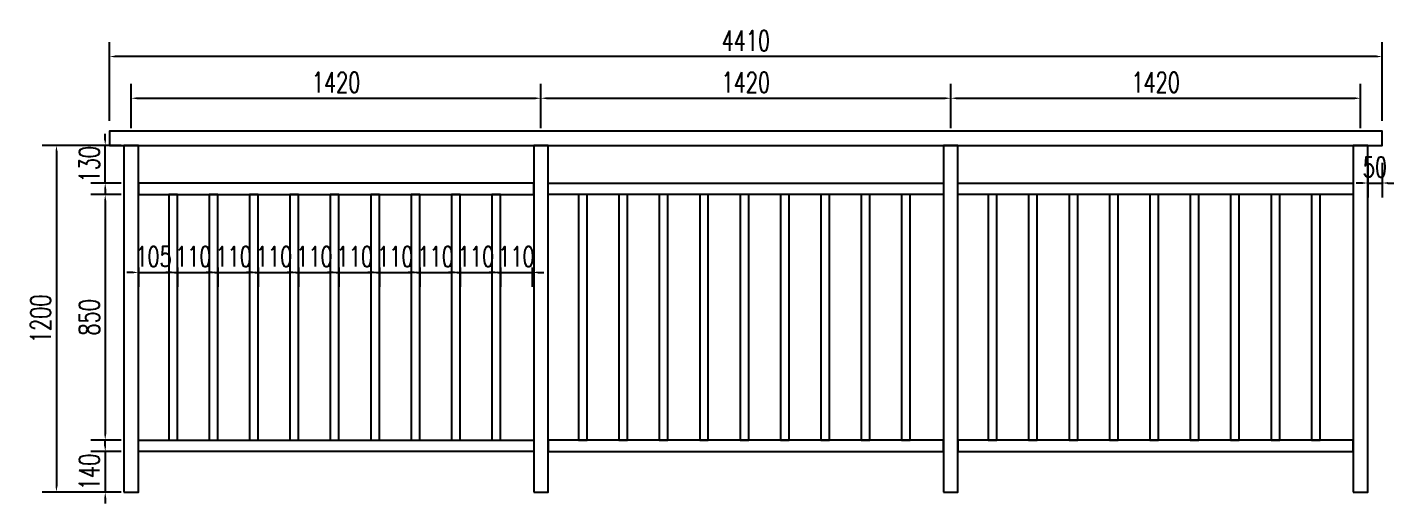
# Model space of a CAD drawing. Header units: millimetres. Extents: x -2430464 to 225692, y -180 to 1805330.
# Drawn here: x -994551 to -989816, y 857128 to 858777 of the extents above; entities that cross this region are included whole.
import ezdxf

# ---------------------------------------------------------------- set-up
doc = ezdxf.new("R2010")
doc.units = ezdxf.units.MM
doc.header["$LTSCALE"] = 1000
doc.layers.get('0').update_dxf_attribs({"linetype": 'CONTINUOUS'})
doc.layers.get('DEFPOINTS').update_dxf_attribs({"linetype": 'CONTINUOUS'})
doc.layers.add('W-PLASTIC_RAILINGS塑木栏杆', color=6, linetype='CONTINUOUS')
doc.layers.add('W-WOOD_FLOOR木地板', color=30, linetype='CONTINUOUS')
doc.styles.add('STANDARD_T3', font='simplex.shx', dxfattribs={"width": 0.7, "bigfont": 'gbcbig.shx'})
doc.dimstyles.new('W&&20', dxfattribs={"dimtxt": 70, "dimasz": 20, "dimexe": 50, "dimexo": 60, "dimgap": 20, "dimtad": 1, "dimdec": 0, "dimzin": 0, "dimdsep": 46, "dimtxsty": 'STANDARD_T3', "dimcen": 0.09, "dimclrd": 1, "dimclre": 1, "dimclrt": 7, "dimazin": 2, "dimtfac": 1, "dimtdec": 0, "dimtix": 1, "dimtmove": 2, "dimatfit": 3, "dimfxl": 0, "dimtolj": 1, "dimtzin": 0, "dimarcsym": 0})

# ---------------------------------------------------------------- blocks, each defined once
blk = doc.blocks.new('*D1973')
at = {"layer": 'DEFPOINTS', "color": 0, "transparency": 16777216}
for p in [(-994265.9, 858367.8), (-994449.9, 857167.8), (-994215.9, 857167.8)]:
    blk.add_point(p, dxfattribs=at)
at = {"layer": 'W-WOOD_FLOOR木地板', "color": 1, "lineweight": -2, "transparency": 16777216}
for p, q in [((-994325.9, 858367.8), (-994499.9, 858367.8)), ((-994449.9, 858347.8), (-994449.9, 857187.8)), ((-994275.9, 857167.8), (-994499.9, 857167.8))]:
    blk.add_line(p, q, dxfattribs=at)
at = {"layer": 'W-WOOD_FLOOR木地板', "color": 1, "transparency": 16777216}
for points in [[(-994453.2, 858347.8), (-994446.6, 858347.8), (-994449.9, 858367.8)], [(-994453.2, 857187.8), (-994446.6, 857187.8), (-994449.9, 857167.8)]]:
    blk.add_solid(points, dxfattribs=at)
at = {"layer": 'W-WOOD_FLOOR木地板', "color": 7, "transparency": 16777216, "insert": (-994504.9, 857767.8), "char_height": 70, "attachment_point": 5, "rotation": 90, "style": 'STANDARD_T3'}
blk.add_mtext('\\A1;1200', dxfattribs=at)
blk = doc.blocks.new('*D1962')
at = {"layer": 'DEFPOINTS', "color": 0, "transparency": 16777216}
for p in [(-994165.9, 858197.8), (-994280.9, 857347.8), (-994165.9, 857347.8)]:
    blk.add_point(p, dxfattribs=at)
at = {"layer": 'W-WOOD_FLOOR木地板', "color": 1, "lineweight": -2, "transparency": 16777216}
for p, q in [((-994225.9, 858197.8), (-994330.9, 858197.8)), ((-994280.9, 858177.8), (-994280.9, 857367.8)), ((-994225.9, 857347.8), (-994330.9, 857347.8))]:
    blk.add_line(p, q, dxfattribs=at)
at = {"layer": 'W-WOOD_FLOOR木地板', "color": 1, "transparency": 16777216}
for points in [[(-994284.2, 858177.8), (-994277.6, 858177.8), (-994280.9, 858197.8)], [(-994284.2, 857367.8), (-994277.6, 857367.8), (-994280.9, 857347.8)]]:
    blk.add_solid(points, dxfattribs=at)
at = {"layer": 'W-WOOD_FLOOR木地板', "color": 7, "transparency": 16777216, "insert": (-994335.9, 857772.8), "char_height": 70, "attachment_point": 5, "rotation": 90, "style": 'STANDARD_T3'}
blk.add_mtext('\\A1;850', dxfattribs=at)
blk = doc.blocks.new('*D1963')
at = {"layer": 'DEFPOINTS', "color": 0, "transparency": 16777216}
for p in [(-994280.9, 858367.8), (-994165.9, 858367.8), (-994165.9, 858237.8)]:
    blk.add_point(p, dxfattribs=at)
at = {"layer": 'W-WOOD_FLOOR木地板', "color": 1, "lineweight": -2, "transparency": 16777216}
for p, q in [((-994280.9, 858387.8), (-994280.9, 858407.8)), ((-994225.9, 858367.8), (-994330.9, 858367.8)), ((-994280.9, 858237.8), (-994280.9, 858367.8)), ((-994225.9, 858237.8), (-994330.9, 858237.8)), ((-994280.9, 858217.8), (-994280.9, 858197.8))]:
    blk.add_line(p, q, dxfattribs=at)
at = {"layer": 'W-WOOD_FLOOR木地板', "color": 1, "transparency": 16777216}
for points in [[(-994284.2, 858387.8), (-994277.6, 858387.8), (-994280.9, 858367.8)], [(-994284.2, 858217.8), (-994277.6, 858217.8), (-994280.9, 858237.8)]]:
    blk.add_solid(points, dxfattribs=at)
at = {"layer": 'W-WOOD_FLOOR木地板', "color": 7, "transparency": 16777216, "insert": (-994335.9, 858302.8), "char_height": 70, "attachment_point": 5, "rotation": 90, "style": 'STANDARD_T3'}
blk.add_mtext('\\A1;130', dxfattribs=at)
blk = doc.blocks.new('*D1974')
at = {"layer": 'DEFPOINTS', "color": 0, "transparency": 16777216}
for p in [(-994165.9, 857307.8), (-994280.8, 857167.8), (-994165.9, 857167.8)]:
    blk.add_point(p, dxfattribs=at)
at = {"layer": 'W-WOOD_FLOOR木地板', "color": 1, "lineweight": -2, "transparency": 16777216}
for p, q in [((-994225.9, 857307.8), (-994330.8, 857307.8)), ((-994280.8, 857327.8), (-994280.8, 857347.8)), ((-994280.8, 857307.8), (-994280.8, 857167.8)), ((-994225.9, 857167.8), (-994330.8, 857167.8)), ((-994280.8, 857147.8), (-994280.8, 857127.8))]:
    blk.add_line(p, q, dxfattribs=at)
at = {"layer": 'W-WOOD_FLOOR木地板', "color": 1, "transparency": 16777216}
for points in [[(-994284.2, 857327.8), (-994277.5, 857327.8), (-994280.8, 857307.8)], [(-994284.2, 857147.8), (-994277.5, 857147.8), (-994280.8, 857167.8)]]:
    blk.add_solid(points, dxfattribs=at)
at = {"layer": 'W-WOOD_FLOOR木地板', "color": 7, "transparency": 16777216, "insert": (-994335.8, 857237.8), "char_height": 70, "attachment_point": 5, "rotation": 90, "style": 'STANDARD_T3'}
blk.add_mtext('\\A1;140', dxfattribs=at)
blk = doc.blocks.new('*D1975')
at = {"layer": 'DEFPOINTS', "color": 0, "transparency": 16777216}
for p in [(-992770.9, 858531.3), (-994190.9, 858367.8), (-992770.9, 858367.8)]:
    blk.add_point(p, dxfattribs=at)
at = {"layer": 'W-WOOD_FLOOR木地板', "color": 1, "lineweight": -2, "transparency": 16777216}
for p, q in [((-994190.9, 858427.8), (-994190.9, 858581.3)), ((-992770.9, 858427.8), (-992770.9, 858581.3)), ((-994170.9, 858531.3), (-992790.9, 858531.3))]:
    blk.add_line(p, q, dxfattribs=at)
at = {"layer": 'W-WOOD_FLOOR木地板', "color": 1, "transparency": 16777216}
for points in [[(-994170.9, 858534.6), (-994170.9, 858527.9), (-994190.9, 858531.3)], [(-992790.9, 858534.6), (-992790.9, 858527.9), (-992770.9, 858531.3)]]:
    blk.add_solid(points, dxfattribs=at)
at = {"layer": 'W-WOOD_FLOOR木地板', "color": 7, "transparency": 16777216, "insert": (-993480.9, 858586.3), "char_height": 70, "attachment_point": 5, "style": 'STANDARD_T3'}
blk.add_mtext('\\A1;1420', dxfattribs=at)
blk = doc.blocks.new('*D1976')
at = {"layer": 'DEFPOINTS', "color": 0, "transparency": 16777216}
for p in [(-991350.9, 858531.3), (-992770.9, 858367.8), (-991350.9, 858367.8)]:
    blk.add_point(p, dxfattribs=at)
at = {"layer": 'W-WOOD_FLOOR木地板', "color": 1, "lineweight": -2, "transparency": 16777216}
for p, q in [((-992770.9, 858427.8), (-992770.9, 858581.3)), ((-991350.9, 858427.8), (-991350.9, 858581.3)), ((-992750.9, 858531.3), (-991370.9, 858531.3))]:
    blk.add_line(p, q, dxfattribs=at)
at = {"layer": 'W-WOOD_FLOOR木地板', "color": 1, "transparency": 16777216}
for points in [[(-992750.9, 858534.6), (-992750.9, 858527.9), (-992770.9, 858531.3)], [(-991370.9, 858534.6), (-991370.9, 858527.9), (-991350.9, 858531.3)]]:
    blk.add_solid(points, dxfattribs=at)
at = {"layer": 'W-WOOD_FLOOR木地板', "color": 7, "transparency": 16777216, "insert": (-992060.9, 858586.3), "char_height": 70, "attachment_point": 5, "style": 'STANDARD_T3'}
blk.add_mtext('\\A1;1420', dxfattribs=at)
blk = doc.blocks.new('*D1977')
at = {"layer": 'DEFPOINTS', "color": 0, "transparency": 16777216}
for p in [(-989930.9, 858531.3), (-991350.9, 858367.8), (-989930.9, 858367.8)]:
    blk.add_point(p, dxfattribs=at)
at = {"layer": 'W-WOOD_FLOOR木地板', "color": 1, "lineweight": -2, "transparency": 16777216}
for p, q in [((-991350.9, 858427.8), (-991350.9, 858581.3)), ((-989930.9, 858427.8), (-989930.9, 858581.3)), ((-991330.9, 858531.3), (-989950.9, 858531.3))]:
    blk.add_line(p, q, dxfattribs=at)
at = {"layer": 'W-WOOD_FLOOR木地板', "color": 1, "transparency": 16777216}
for points in [[(-991330.9, 858534.6), (-991330.9, 858527.9), (-991350.9, 858531.3)], [(-989950.9, 858534.6), (-989950.9, 858527.9), (-989930.9, 858531.3)]]:
    blk.add_solid(points, dxfattribs=at)
at = {"layer": 'W-WOOD_FLOOR木地板', "color": 7, "transparency": 16777216, "insert": (-990640.9, 858586.3), "char_height": 70, "attachment_point": 5, "style": 'STANDARD_T3'}
blk.add_mtext('\\A1;1420', dxfattribs=at)
blk = doc.blocks.new('*D1978')
at = {"layer": 'DEFPOINTS', "color": 0, "transparency": 16777216}
for p in [(-994265.9, 858675.8), (-994265.9, 858392.8), (-989855.9, 858392.8)]:
    blk.add_point(p, dxfattribs=at)
at = {"layer": 'W-WOOD_FLOOR木地板', "color": 1, "lineweight": -2, "transparency": 16777216}
for p, q in [((-994265.9, 858452.8), (-994265.9, 858725.8)), ((-989855.9, 858452.8), (-989855.9, 858725.8)), ((-989875.9, 858675.8), (-994245.9, 858675.8))]:
    blk.add_line(p, q, dxfattribs=at)
at = {"layer": 'W-WOOD_FLOOR木地板', "color": 1, "transparency": 16777216}
for points in [[(-994245.9, 858679.1), (-994245.9, 858672.4), (-994265.9, 858675.8)], [(-989875.9, 858679.1), (-989875.9, 858672.4), (-989855.9, 858675.8)]]:
    blk.add_solid(points, dxfattribs=at)
at = {"layer": 'W-WOOD_FLOOR木地板', "color": 7, "transparency": 16777216, "insert": (-992060.9, 858730.8), "char_height": 70, "attachment_point": 5, "style": 'STANDARD_T3'}
blk.add_mtext('\\A1;4410', dxfattribs=at)
blk = doc.blocks.new('*D1979')
at = {"layer": 'DEFPOINTS', "color": 0, "transparency": 16777216}
for p in [(-994165.9, 858005.3), (-994060.9, 858005.3), (-994060.9, 857928.3)]:
    blk.add_point(p, dxfattribs=at)
at = {"layer": 'W-WOOD_FLOOR木地板', "color": 1, "lineweight": -2, "transparency": 16777216}
for p, q in [((-994185.9, 857928.3), (-994205.9, 857928.3)), ((-994165.9, 857945.3), (-994165.9, 857878.3)), ((-994165.9, 857928.3), (-994060.9, 857928.3)), ((-994060.9, 857945.3), (-994060.9, 857878.3)), ((-994040.9, 857928.3), (-994020.9, 857928.3))]:
    blk.add_line(p, q, dxfattribs=at)
at = {"layer": 'W-WOOD_FLOOR木地板', "color": 1, "transparency": 16777216}
for points in [[(-994185.9, 857931.6), (-994185.9, 857924.9), (-994165.9, 857928.3)], [(-994040.9, 857931.6), (-994040.9, 857924.9), (-994060.9, 857928.3)]]:
    blk.add_solid(points, dxfattribs=at)
at = {"layer": 'W-WOOD_FLOOR木地板', "color": 7, "transparency": 16777216, "insert": (-994113.4, 857983.3), "char_height": 70, "attachment_point": 5, "style": 'STANDARD_T3'}
blk.add_mtext('\\A1;105', dxfattribs=at)
blk = doc.blocks.new('*D1964')
at = {"layer": 'DEFPOINTS', "color": 0, "transparency": 16777216}
for p in [(-994030.9, 858005.3), (-993920.9, 858005.3), (-993920.9, 857928.3)]:
    blk.add_point(p, dxfattribs=at)
at = {"layer": 'W-WOOD_FLOOR木地板', "color": 1, "lineweight": -2, "transparency": 16777216}
for p, q in [((-994050.9, 857928.3), (-994070.9, 857928.3)), ((-994030.9, 857945.3), (-994030.9, 857878.3)), ((-994030.9, 857928.3), (-993920.9, 857928.3)), ((-993920.9, 857945.3), (-993920.9, 857878.3)), ((-993900.9, 857928.3), (-993880.9, 857928.3))]:
    blk.add_line(p, q, dxfattribs=at)
at = {"layer": 'W-WOOD_FLOOR木地板', "color": 1, "transparency": 16777216}
for points in [[(-994050.9, 857931.6), (-994050.9, 857924.9), (-994030.9, 857928.3)], [(-993900.9, 857931.6), (-993900.9, 857924.9), (-993920.9, 857928.3)]]:
    blk.add_solid(points, dxfattribs=at)
at = {"layer": 'W-WOOD_FLOOR木地板', "color": 7, "transparency": 16777216, "insert": (-993975.9, 857983.3), "char_height": 70, "attachment_point": 5, "style": 'STANDARD_T3'}
blk.add_mtext('\\A1;110', dxfattribs=at)
blk = doc.blocks.new('*D1965')
at = {"layer": 'DEFPOINTS', "color": 0, "transparency": 16777216}
for p in [(-993890.9, 858005.3), (-993780.9, 858005.3), (-993780.9, 857928.3)]:
    blk.add_point(p, dxfattribs=at)
at = {"layer": 'W-WOOD_FLOOR木地板', "color": 1, "lineweight": -2, "transparency": 16777216}
for p, q in [((-993910.9, 857928.3), (-993930.9, 857928.3)), ((-993890.9, 857945.3), (-993890.9, 857878.3)), ((-993890.9, 857928.3), (-993780.9, 857928.3)), ((-993780.9, 857945.3), (-993780.9, 857878.3)), ((-993760.9, 857928.3), (-993740.9, 857928.3))]:
    blk.add_line(p, q, dxfattribs=at)
at = {"layer": 'W-WOOD_FLOOR木地板', "color": 1, "transparency": 16777216}
for points in [[(-993910.9, 857931.6), (-993910.9, 857924.9), (-993890.9, 857928.3)], [(-993760.9, 857931.6), (-993760.9, 857924.9), (-993780.9, 857928.3)]]:
    blk.add_solid(points, dxfattribs=at)
at = {"layer": 'W-WOOD_FLOOR木地板', "color": 7, "transparency": 16777216, "insert": (-993835.9, 857983.3), "char_height": 70, "attachment_point": 5, "style": 'STANDARD_T3'}
blk.add_mtext('\\A1;110', dxfattribs=at)
blk = doc.blocks.new('*D1966')
at = {"layer": 'DEFPOINTS', "color": 0, "transparency": 16777216}
for p in [(-993750.9, 858005.3), (-993640.9, 858005.3), (-993640.9, 857928.3)]:
    blk.add_point(p, dxfattribs=at)
at = {"layer": 'W-WOOD_FLOOR木地板', "color": 1, "lineweight": -2, "transparency": 16777216}
for p, q in [((-993770.9, 857928.3), (-993790.9, 857928.3)), ((-993750.9, 857945.3), (-993750.9, 857878.3)), ((-993750.9, 857928.3), (-993640.9, 857928.3)), ((-993640.9, 857945.3), (-993640.9, 857878.3)), ((-993620.9, 857928.3), (-993600.9, 857928.3))]:
    blk.add_line(p, q, dxfattribs=at)
at = {"layer": 'W-WOOD_FLOOR木地板', "color": 1, "transparency": 16777216}
for points in [[(-993770.9, 857931.6), (-993770.9, 857924.9), (-993750.9, 857928.3)], [(-993620.9, 857931.6), (-993620.9, 857924.9), (-993640.9, 857928.3)]]:
    blk.add_solid(points, dxfattribs=at)
at = {"layer": 'W-WOOD_FLOOR木地板', "color": 7, "transparency": 16777216, "insert": (-993695.9, 857983.3), "char_height": 70, "attachment_point": 5, "style": 'STANDARD_T3'}
blk.add_mtext('\\A1;110', dxfattribs=at)
blk = doc.blocks.new('*D1967')
at = {"layer": 'DEFPOINTS', "color": 0, "transparency": 16777216}
for p in [(-993610.9, 858005.3), (-993500.9, 858005.3), (-993500.9, 857928.3)]:
    blk.add_point(p, dxfattribs=at)
at = {"layer": 'W-WOOD_FLOOR木地板', "color": 1, "lineweight": -2, "transparency": 16777216}
for p, q in [((-993630.9, 857928.3), (-993650.9, 857928.3)), ((-993610.9, 857945.3), (-993610.9, 857878.3)), ((-993610.9, 857928.3), (-993500.9, 857928.3)), ((-993500.9, 857945.3), (-993500.9, 857878.3)), ((-993480.9, 857928.3), (-993460.9, 857928.3))]:
    blk.add_line(p, q, dxfattribs=at)
at = {"layer": 'W-WOOD_FLOOR木地板', "color": 1, "transparency": 16777216}
for points in [[(-993630.9, 857931.6), (-993630.9, 857924.9), (-993610.9, 857928.3)], [(-993480.9, 857931.6), (-993480.9, 857924.9), (-993500.9, 857928.3)]]:
    blk.add_solid(points, dxfattribs=at)
at = {"layer": 'W-WOOD_FLOOR木地板', "color": 7, "transparency": 16777216, "insert": (-993555.9, 857983.3), "char_height": 70, "attachment_point": 5, "style": 'STANDARD_T3'}
blk.add_mtext('\\A1;110', dxfattribs=at)
blk = doc.blocks.new('*D1968')
at = {"layer": 'DEFPOINTS', "color": 0, "transparency": 16777216}
for p in [(-993470.9, 858005.3), (-993360.9, 858005.3), (-993360.9, 857928.3)]:
    blk.add_point(p, dxfattribs=at)
at = {"layer": 'W-WOOD_FLOOR木地板', "color": 1, "lineweight": -2, "transparency": 16777216}
for p, q in [((-993490.9, 857928.3), (-993510.9, 857928.3)), ((-993470.9, 857945.3), (-993470.9, 857878.3)), ((-993470.9, 857928.3), (-993360.9, 857928.3)), ((-993360.9, 857945.3), (-993360.9, 857878.3)), ((-993340.9, 857928.3), (-993320.9, 857928.3))]:
    blk.add_line(p, q, dxfattribs=at)
at = {"layer": 'W-WOOD_FLOOR木地板', "color": 1, "transparency": 16777216}
for points in [[(-993490.9, 857931.6), (-993490.9, 857924.9), (-993470.9, 857928.3)], [(-993340.9, 857931.6), (-993340.9, 857924.9), (-993360.9, 857928.3)]]:
    blk.add_solid(points, dxfattribs=at)
at = {"layer": 'W-WOOD_FLOOR木地板', "color": 7, "transparency": 16777216, "insert": (-993415.9, 857983.3), "char_height": 70, "attachment_point": 5, "style": 'STANDARD_T3'}
blk.add_mtext('\\A1;110', dxfattribs=at)
blk = doc.blocks.new('*D1969')
at = {"layer": 'DEFPOINTS', "color": 0, "transparency": 16777216}
for p in [(-993330.9, 858005.3), (-993220.9, 858005.3), (-993220.9, 857928.3)]:
    blk.add_point(p, dxfattribs=at)
at = {"layer": 'W-WOOD_FLOOR木地板', "color": 1, "lineweight": -2, "transparency": 16777216}
for p, q in [((-993350.9, 857928.3), (-993370.9, 857928.3)), ((-993330.9, 857945.3), (-993330.9, 857878.3)), ((-993330.9, 857928.3), (-993220.9, 857928.3)), ((-993220.9, 857945.3), (-993220.9, 857878.3)), ((-993200.9, 857928.3), (-993180.9, 857928.3))]:
    blk.add_line(p, q, dxfattribs=at)
at = {"layer": 'W-WOOD_FLOOR木地板', "color": 1, "transparency": 16777216}
for points in [[(-993350.9, 857931.6), (-993350.9, 857924.9), (-993330.9, 857928.3)], [(-993200.9, 857931.6), (-993200.9, 857924.9), (-993220.9, 857928.3)]]:
    blk.add_solid(points, dxfattribs=at)
at = {"layer": 'W-WOOD_FLOOR木地板', "color": 7, "transparency": 16777216, "insert": (-993275.9, 857983.3), "char_height": 70, "attachment_point": 5, "style": 'STANDARD_T3'}
blk.add_mtext('\\A1;110', dxfattribs=at)
blk = doc.blocks.new('*D1970')
at = {"layer": 'DEFPOINTS', "color": 0, "transparency": 16777216}
for p in [(-993190.9, 858005.3), (-993080.9, 858005.3), (-993080.9, 857928.3)]:
    blk.add_point(p, dxfattribs=at)
at = {"layer": 'W-WOOD_FLOOR木地板', "color": 1, "lineweight": -2, "transparency": 16777216}
for p, q in [((-993210.9, 857928.3), (-993230.9, 857928.3)), ((-993190.9, 857945.3), (-993190.9, 857878.3)), ((-993190.9, 857928.3), (-993080.9, 857928.3)), ((-993080.9, 857945.3), (-993080.9, 857878.3)), ((-993060.9, 857928.3), (-993040.9, 857928.3))]:
    blk.add_line(p, q, dxfattribs=at)
at = {"layer": 'W-WOOD_FLOOR木地板', "color": 1, "transparency": 16777216}
for points in [[(-993210.9, 857931.6), (-993210.9, 857924.9), (-993190.9, 857928.3)], [(-993060.9, 857931.6), (-993060.9, 857924.9), (-993080.9, 857928.3)]]:
    blk.add_solid(points, dxfattribs=at)
at = {"layer": 'W-WOOD_FLOOR木地板', "color": 7, "transparency": 16777216, "insert": (-993135.9, 857983.3), "char_height": 70, "attachment_point": 5, "style": 'STANDARD_T3'}
blk.add_mtext('\\A1;110', dxfattribs=at)
blk = doc.blocks.new('*D1971')
at = {"layer": 'DEFPOINTS', "color": 0, "transparency": 16777216}
for p in [(-993050.9, 858005.3), (-992940.9, 858005.3), (-992940.9, 857928.3)]:
    blk.add_point(p, dxfattribs=at)
at = {"layer": 'W-WOOD_FLOOR木地板', "color": 1, "lineweight": -2, "transparency": 16777216}
for p, q in [((-993070.9, 857928.3), (-993090.9, 857928.3)), ((-993050.9, 857945.3), (-993050.9, 857878.3)), ((-993050.9, 857928.3), (-992940.9, 857928.3)), ((-992940.9, 857945.3), (-992940.9, 857878.3)), ((-992920.9, 857928.3), (-992900.9, 857928.3))]:
    blk.add_line(p, q, dxfattribs=at)
at = {"layer": 'W-WOOD_FLOOR木地板', "color": 1, "transparency": 16777216}
for points in [[(-993070.9, 857931.6), (-993070.9, 857924.9), (-993050.9, 857928.3)], [(-992920.9, 857931.6), (-992920.9, 857924.9), (-992940.9, 857928.3)]]:
    blk.add_solid(points, dxfattribs=at)
at = {"layer": 'W-WOOD_FLOOR木地板', "color": 7, "transparency": 16777216, "insert": (-992995.9, 857983.3), "char_height": 70, "attachment_point": 5, "style": 'STANDARD_T3'}
blk.add_mtext('\\A1;110', dxfattribs=at)
blk = doc.blocks.new('*D1972')
at = {"layer": 'DEFPOINTS', "color": 0, "transparency": 16777216}
for p in [(-992910.9, 858005.3), (-992800.9, 858005.3), (-992800.9, 857928.3)]:
    blk.add_point(p, dxfattribs=at)
at = {"layer": 'W-WOOD_FLOOR木地板', "color": 1, "lineweight": -2, "transparency": 16777216}
for p, q in [((-992930.9, 857928.3), (-992950.9, 857928.3)), ((-992910.9, 857945.3), (-992910.9, 857878.3)), ((-992910.9, 857928.3), (-992800.9, 857928.3)), ((-992800.9, 857945.3), (-992800.9, 857878.3)), ((-992780.9, 857928.3), (-992760.9, 857928.3))]:
    blk.add_line(p, q, dxfattribs=at)
at = {"layer": 'W-WOOD_FLOOR木地板', "color": 1, "transparency": 16777216}
for points in [[(-992930.9, 857931.6), (-992930.9, 857924.9), (-992910.9, 857928.3)], [(-992780.9, 857931.6), (-992780.9, 857924.9), (-992800.9, 857928.3)]]:
    blk.add_solid(points, dxfattribs=at)
at = {"layer": 'W-WOOD_FLOOR木地板', "color": 7, "transparency": 16777216, "insert": (-992855.9, 857983.3), "char_height": 70, "attachment_point": 5, "style": 'STANDARD_T3'}
blk.add_mtext('\\A1;110', dxfattribs=at)
blk = doc.blocks.new('*U1956')
at = {"layer": 'W-PLASTIC_RAILINGS塑木栏杆'}
blk.add_lwpolyline([(-15, -425), (15, -425), (15, 425), (-15, 425)], close=True, dxfattribs=at)
blk = doc.blocks.new('*U1957')
at = {"color": 0, "linetype": 'ByBlock', "lineweight": -2, "transparency": 16777216}
for p in [(0, 0), (140, 0), (280, 0), (420, 0), (560, 0), (700, 0), (840, 0), (980, 0), (1120, 0)]:
    blk.add_blockref('*U1956', p, dxfattribs=at)
blk = doc.blocks.new('*U1958')
at = {"layer": 'W-PLASTIC_RAILINGS塑木栏杆'}
blk.add_lwpolyline([(-15, -425), (15, -425), (15, 425), (-15, 425)], close=True, dxfattribs=at)
blk = doc.blocks.new('*U1959')
at = {"color": 0, "linetype": 'ByBlock', "lineweight": -2, "transparency": 16777216}
for p in [(0, 0), (140, 0), (280, 0), (420, 0), (560, 0), (700, 0), (840, 0), (980, 0), (1120, 0)]:
    blk.add_blockref('*U1958', p, dxfattribs=at)
blk = doc.blocks.new('*U1960')
at = {"layer": 'W-PLASTIC_RAILINGS塑木栏杆'}
blk.add_lwpolyline([(-15, -425), (15, -425), (15, 425), (-15, 425)], close=True, dxfattribs=at)
blk = doc.blocks.new('*U1961')
at = {"color": 0, "linetype": 'ByBlock', "lineweight": -2, "transparency": 16777216}
for p in [(0, 0), (140, 0), (280, 0), (420, 0), (560, 0), (700, 0), (840, 0), (980, 0), (1120, 0)]:
    blk.add_blockref('*U1960', p, dxfattribs=at)
blk = doc.blocks.new('*D2395')
at = {"color": 1, "lineweight": -2, "transparency": 16777216}
for p, q in [((-989905.9, 858307.8), (-989905.9, 858187.8)), ((-989855.9, 858307.8), (-989855.9, 858187.8)), ((-989925.9, 858237.8), (-989945.9, 858237.8)), ((-989905.9, 858237.8), (-989855.9, 858237.8)), ((-989835.9, 858237.8), (-989815.9, 858237.8))]:
    blk.add_line(p, q, dxfattribs=at)
at = {"color": 1, "transparency": 16777216}
for points in [[(-989925.9, 858241.1), (-989925.9, 858234.4), (-989905.9, 858237.8)], [(-989835.9, 858241.1), (-989835.9, 858234.4), (-989855.9, 858237.8)]]:
    blk.add_solid(points, dxfattribs=at)
at = {"layer": 'DEFPOINTS', "color": 0, "transparency": 16777216}
for p in [(-989905.9, 858367.8), (-989855.9, 858367.8), (-989855.9, 858237.8)]:
    blk.add_point(p, dxfattribs=at)
at = {"color": 7, "transparency": 16777216, "insert": (-989880.9, 858292.8), "char_height": 70, "attachment_point": 5, "style": 'STANDARD_T3'}
blk.add_mtext('\\A1;50', dxfattribs=at)

msp = doc.modelspace()

# ---------------------------------------------------------------- linework, layer by layer
at = {"layer": 'W-PLASTIC_RAILINGS塑木栏杆'}
for points in [[(-994265.9, 858367.78), (-989855.9, 858367.78), (-989855.9, 858417.78), (-994265.9, 858417.78)], [(-994215.9, 857167.78), (-994165.9, 857167.78), (-994165.9, 858367.78), (-994215.9, 858367.78)], [(-992795.9, 857167.78), (-992745.9, 857167.78), (-992745.9, 858367.78), (-992795.9, 858367.78)], [(-991375.9, 857167.78), (-991325.9, 857167.78), (-991325.9, 858367.78), (-991375.9, 858367.78)], [(-989955.9, 857167.78), (-989905.9, 857167.78), (-989905.9, 858367.78), (-989955.9, 858367.78)], [(-994165.9, 858197.78), (-992795.9, 858197.78), (-992795.9, 858237.78), (-994165.9, 858237.78)], [(-991375.9, 858197.78), (-992745.9, 858197.78), (-992745.9, 858237.78), (-991375.9, 858237.78)], [(-989955.9, 858197.78), (-991325.9, 858197.78), (-991325.9, 858237.78), (-989955.9, 858237.78)], [(-994165.9, 857347.78), (-992795.9, 857347.78), (-992795.9, 857307.78), (-994165.9, 857307.78)], [(-991375.9, 857347.78), (-992745.9, 857347.78), (-992745.9, 857307.78), (-991375.9, 857307.78)], [(-989955.9, 857347.78), (-991325.9, 857347.78), (-991325.9, 857307.78), (-989955.9, 857307.78)]]:
    msp.add_lwpolyline(points, close=True, dxfattribs=at)

# ---------------------------------------------------------------- block references
at = {"color": 1}
for name, p in [('*U1957', (-994045.9, 857772.78)), ('*U1959', (-992625.9, 857772.78)), ('*U1961', (-991205.9, 857772.78))]:
    msp.add_blockref(name, p, dxfattribs=at)

# ---------------------------------------------------------------- dimensions: what is measured, and where the dimension line sits
dim = msp.add_linear_dim(base=(-989855.9, 858237.78), p1=(-989905.9, 858367.78), p2=(-989855.9, 858367.78), dimstyle='W&&20')
dim.commit()
dim.dimension.update_dxf_attribs({"geometry": '*D2395', "text_midpoint": (-989880.9, 858292.78)})
at = {"layer": 'W-WOOD_FLOOR木地板'}
for base, p1, p2, picture, middle in [((-994265.9, 858675.78), (-989855.9, 858392.78), (-994265.9, 858392.78), '*D1978', (-992060.9, 858730.78)), ((-992770.9, 858531.28), (-994190.9, 858367.78), (-992770.9, 858367.78), '*D1975', (-993480.9, 858586.28)), ((-991350.9, 858531.28), (-992770.9, 858367.78), (-991350.9, 858367.78), '*D1976', (-992060.9, 858586.28)), ((-989930.9, 858531.28), (-991350.9, 858367.78), (-989930.9, 858367.78), '*D1977', (-990640.9, 858586.28)), ((-994060.9, 857928.28), (-994165.9, 858005.28), (-994060.9, 858005.28), '*D1979', (-994113.4, 857983.28)), ((-993920.9, 857928.28), (-994030.9, 858005.28), (-993920.9, 858005.28), '*D1964', (-993975.9, 857983.28)), ((-993780.9, 857928.28), (-993890.9, 858005.28), (-993780.9, 858005.28), '*D1965', (-993835.9, 857983.28)), ((-993640.9, 857928.28), (-993750.9, 858005.28), (-993640.9, 858005.28), '*D1966', (-993695.9, 857983.28)), ((-993500.9, 857928.28), (-993610.9, 858005.28), (-993500.9, 858005.28), '*D1967', (-993555.9, 857983.28)), ((-993360.9, 857928.28), (-993470.9, 858005.28), (-993360.9, 858005.28), '*D1968', (-993415.9, 857983.28)), ((-993220.9, 857928.28), (-993330.9, 858005.28), (-993220.9, 858005.28), '*D1969', (-993275.9, 857983.28)), ((-993080.9, 857928.28), (-993190.9, 858005.28), (-993080.9, 858005.28), '*D1970', (-993135.9, 857983.28)), ((-992940.9, 857928.28), (-993050.9, 858005.28), (-992940.9, 858005.28), '*D1971', (-992995.9, 857983.28)), ((-992800.9, 857928.28), (-992910.9, 858005.28), (-992800.9, 858005.28), '*D1972', (-992855.9, 857983.28))]:
    dim = msp.add_linear_dim(base=base, p1=p1, p2=p2, dimstyle='W&&20', dxfattribs=at)
    dim.commit()
    dim.dimension.update_dxf_attribs({"geometry": picture, "text_midpoint": middle})
for base, p1, p2, picture, middle in [((-994280.9, 858367.78), (-994165.9, 858237.78), (-994165.9, 858367.78), '*D1963', (-994335.9, 858302.78)), ((-994449.9, 857167.78), (-994265.9, 858367.78), (-994215.9, 857167.78), '*D1973', (-994504.9, 857767.78)), ((-994280.9, 857347.78), (-994165.9, 858197.78), (-994165.9, 857347.78), '*D1962', (-994335.9, 857772.78)), ((-994280.83, 857167.78), (-994165.9, 857307.78), (-994165.9, 857167.78), '*D1974', (-994335.83, 857237.78))]:
    dim = msp.add_linear_dim(base=base, p1=p1, p2=p2, angle=90, dimstyle='W&&20', dxfattribs=at)
    dim.commit()
    dim.dimension.update_dxf_attribs({"geometry": picture, "text_midpoint": middle})

doc.saveas('drawing.dxf')
